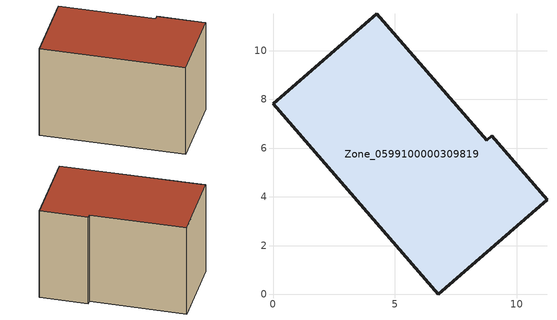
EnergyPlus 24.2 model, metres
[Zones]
Zone_0599100000309819
 floor ground (C_G): 6.77,0 0,7.82 4.25,11.52 8.76,6.32 8.97,6.51 11.24,3.89 z0
 wall outside (C_F): 6.77,0 11.24,3.89 8.97,6.51 8.76,6.32 4.25,11.52 0,7.82 6.77,0 z0:7.03
 roof outside (C_R): 0,7.82 6.77,0 11.24,3.89 8.97,6.51 8.76,6.32 4.25,11.52 z7.03
[BUILDING]
Pand.0599100000309819: North Axis=0; Terrain=City; Loads Convergence Tolerance Value=0.04; Temperature Convergence Tolerance Value=0.4; Solar Distribution=FullExterior; Maximum Number of Warmup Days=25; Minimum Number of Warmup Days=1
[Site:Location]
Rotterdam.The.Hague.AP_ZH_NLD Design_Conditions: Latitude=51.96; Longitude=4.45; Time Zone=1; Elevation=-4.5
[SITE:GROUNDTEMPERATURE:BUILDINGSURFACE]
18, 18, 18, 18, 18, 18, 18, 18, 18, 18, 18, 18
[MATERIAL] Thermal Absorptance=0.9; Solar Absorptance=0.7; Visible Absorptance=0.7
Name | Roughness | Thickness | Conductivity | Density | Specific Heat
G.TI.1946 | MediumSmooth | 0.15 | 1 | 540 | 1210
F.TI.1946 | Rough | 0.3 | 0.857143 | 1920 | 840
R.TI.1946 | MediumRough | 0.2 | 0.1 | 1500 | 1000
[CONSTRUCTION]
C_G: G.TI.1946
C_F: F.TI.1946
C_R: R.TI.1946
[ZONE]
Zone_0599100000309819: Type=1; Multiplier=1; Ceiling Height=Autocalculate; Volume=Autocalculate; Floor Area=autocalculate; Part of Total Floor Area=Yes
[ZONEINFILTRATION:DESIGNFLOWRATE]
Infil_Zone_0599100000309819: Zone or ZoneList or Space or SpaceList=Zone_0599100000309819; Schedule=AlwaysOn; Design Flow Rate Calculation Method=Flow/Area; Flow Rate per Floor Area=0.003; Constant Term Coefficient=1; Temperature Term Coefficient=0; Velocity Term Coefficient=0; Velocity Squared Term Coefficient=0
[HVACTEMPLATE:ZONE:IDEALLOADSAIRSYSTEM]
Zone_0599100000309819: Maximum Heating Supply Air Temperature=50; Minimum Cooling Supply Air Temperature=13; Maximum Heating Supply Air Humidity Ratio=0.0156; Minimum Cooling Supply Air Humidity Ratio=0.0077; Heating Limit=NoLimit; Cooling Limit=NoLimit; Dehumidification Control Type=ConstantSensibleHeatRatio; Cooling Sensible Heat Ratio=0.7; Dehumidification Setpoint=60; Humidification Control Type=None; Humidification Setpoint=30; Outdoor Air Method=None; Outdoor Air Flow Rate per Person=0.00944; Outdoor Air Flow Rate per Zone Floor Area=0; Outdoor Air Flow Rate per Zone=0; Demand Controlled Ventilation Type=None; Outdoor Air Economizer Type=NoEconomizer; Heat Recovery Type=None; Sensible Heat Recovery Effectiveness=0.7; Latent Heat Recovery Effectiveness=0.65
[ZONECONTROL:THERMOSTAT]
ThermostatControl_Zone_0599100000309819: Zone or ZoneList=Zone_0599100000309819; Control Type Schedule=DualSetpointControlType; Control 1=Thermostat_Zone_0599100000309819; Temperature Difference Between Cutout And Setpoint=0
[THERMOSTATSETPOINT:DUALSETPOINT]
Thermostat_Zone_0599100000309819: Heating Setpoint Temperature Schedule=HeatingSetpoint_Zone_0599100000309819; Cooling Setpoint Temperature Schedule=CoolingSetpoint_Zone_0599100000309819
[SCHEDULE:COMPACT]
HeatingSetpoint_Zone_0599100000309819: Through: 12/31, For: AllDays, Until: 24:00, 21
CoolingSetpoint_Zone_0599100000309819: Through: 12/31, For: AllDays, Until: 24:00, 24
DualSetpointControlType: Through: 12/31, For: AllDays, Until: 24:00, 4
AlwaysOn: Through: 12/31, For: AllDays, Until: 24:00, 1
